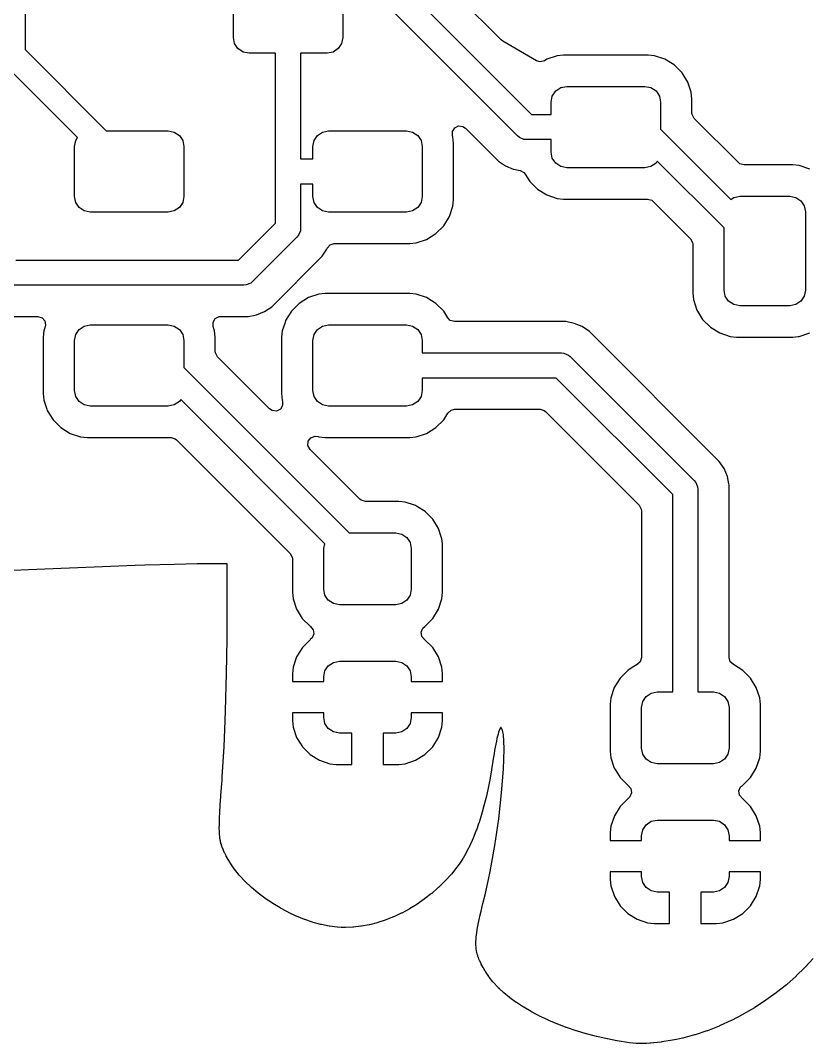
# Model space of a CAD drawing. Extents: x 4.44 to 6.93, y -4.6 to -3.25.
# Drawn here: x 5.782 to 6.277, y -4.599 to -3.955 of the extents above; entities that cross this region are included whole.
import ezdxf

# ---------------------------------------------------------------- set-up
doc = ezdxf.new("R2010")
doc.units = 0
doc.header["$MEASUREMENT"] = 0
doc.layers.add('BLACK', color=7, linetype='CONTINUOUS')

msp = doc.modelspace()

# ---------------------------------------------------------------- linework, layer by layer
at = {"layer": 'BLACK', "linetype": 'CONTINUOUS'}
for p, q in [((6.08417, -3.96722), (5.99553, -3.87858)), ((5.98352, -3.89443), (6.10326, -4.01417)), ((6.09443, -4.02761), (5.97469, -3.90787)), ((5.91555, -3.96575), (5.91555, -3.93425)), ((5.98445, -3.93425), (5.98445, -3.96575)), ((5.78445, -3.94528), (5.78445, -3.97331)), ((5.9163, -3.96951), (5.91555, -3.96575)), ((5.91843, -3.97271), (5.9163, -3.96951)), ((5.9837, -3.96951), (5.98157, -3.97271)), ((5.98445, -3.96575), (5.9837, -3.96951)), ((6.08516, -3.96798), (6.08417, -3.96722)), ((6.10629, -3.98033), (6.08516, -3.96798)), ((5.78445, -3.97331), (5.83554, -4.02441)), ((5.92163, -3.97484), (5.91843, -3.97271)), ((5.92539, -3.97559), (5.92163, -3.97484)), ((5.94213, -3.97559), (5.92539, -3.97559)), ((5.94213, -4.05), (5.94213, -3.97559)), ((5.97461, -3.97559), (5.95787, -3.97559)), ((5.95787, -3.97559), (5.95787, -4.04213)), ((5.97837, -3.97484), (5.97461, -3.97559)), ((5.98157, -3.97271), (5.97837, -3.97484)), ((6.11938, -3.97717), (6.11282, -3.97934)), ((6.12342, -3.97675), (6.11938, -3.97717)), ((6.11938, -3.97717), (6.11938, -3.97717)), ((6.12343, -3.97675), (6.12342, -3.97675)), ((6.17658, -3.97675), (6.12343, -3.97675)), ((6.18062, -3.97717), (6.17658, -3.97675)), ((6.18718, -3.97934), (6.18062, -3.97717)), ((6.18062, -3.97717), (6.18062, -3.97717)), ((6.10866, -3.98099), (6.10629, -3.98033)), ((6.11131, -3.98027), (6.10866, -3.98099)), ((6.11282, -3.97934), (6.11131, -3.98027)), ((6.19306, -3.98296), (6.18718, -3.97934)), ((6.19794, -3.98785), (6.19306, -3.98296)), ((5.81752, -4.02866), (5.77533, -3.98647)), ((6.20157, -3.99373), (6.19794, -3.98785)), ((6.11843, -3.99934), (6.12163, -3.99721)), ((6.12163, -3.99721), (6.12539, -3.99646)), ((6.12539, -3.99646), (6.17461, -3.99646)), ((6.17461, -3.99646), (6.17837, -3.99721)), ((6.17837, -3.99721), (6.18157, -3.99934)), ((6.20368, -4.00011), (6.20157, -3.99373)), ((6.11555, -4.0063), (6.1163, -4.00253)), ((6.1163, -4.00253), (6.11843, -3.99934)), ((6.18157, -3.99934), (6.1837, -4.00253)), ((6.1837, -4.00253), (6.18445, -4.0063)), ((6.20374, -4.00028), (6.20368, -4.00011)), ((6.20415, -4.00433), (6.20374, -4.00028)), ((6.20374, -4.00028), (6.20374, -4.00028)), ((6.11555, -4.01417), (6.11555, -4.0063)), ((6.18445, -4.0063), (6.18445, -4.02331)), ((6.20415, -4.01313), (6.20415, -4.00433)), ((6.20415, -4.00433), (6.20415, -4.00433)), ((6.10326, -4.01417), (6.11555, -4.01417)), ((6.20427, -4.01417), (6.20415, -4.01313)), ((6.20558, -4.01658), (6.20427, -4.01417)), ((6.23342, -4.04442), (6.20558, -4.01658)), ((6.05346, -4.02493), (6.05487, -4.02257)), ((6.05487, -4.02257), (6.05733, -4.02134)), ((6.05733, -4.02134), (6.06006, -4.02163)), ((6.06006, -4.02163), (6.06164, -4.02269)), ((6.06164, -4.02269), (6.08242, -4.04347)), ((5.8163, -4.03049), (5.81752, -4.02866)), ((5.83554, -4.02441), (5.87461, -4.02441)), ((5.87461, -4.02441), (5.87837, -4.02516)), ((5.87837, -4.02516), (5.88157, -4.02729)), ((5.88157, -4.02729), (5.8837, -4.03049)), ((5.9663, -4.03049), (5.96843, -4.02729)), ((5.96843, -4.02729), (5.97163, -4.02516)), ((5.97163, -4.02516), (5.97539, -4.02441)), ((5.97539, -4.02441), (6.02461, -4.02441)), ((6.02461, -4.02441), (6.02837, -4.02516)), ((6.02837, -4.02516), (6.03157, -4.02729)), ((6.03157, -4.02729), (6.0337, -4.03049)), ((6.05356, -4.02768), (6.05346, -4.02493)), ((6.05374, -4.02824), (6.05356, -4.02768)), ((6.05415, -4.03228), (6.05374, -4.02824)), ((6.09563, -4.02859), (6.09443, -4.02761)), ((6.09846, -4.02977), (6.09563, -4.02859)), ((6.18445, -4.02331), (6.22866, -4.06752)), ((5.81555, -4.03425), (5.8163, -4.03049)), ((5.81555, -4.06575), (5.81555, -4.03425)), ((5.8837, -4.03049), (5.88445, -4.03425)), ((5.88445, -4.03425), (5.88445, -4.06575)), ((5.96555, -4.03425), (5.9663, -4.03049)), ((5.96555, -4.04213), (5.96555, -4.03425)), ((6.0337, -4.03049), (6.03445, -4.03425)), ((6.03445, -4.03425), (6.03445, -4.06575)), ((6.05415, -4.06772), (6.05415, -4.03228)), ((6.1, -4.02992), (6.09846, -4.02977)), ((6.11555, -4.02992), (6.1, -4.02992)), ((6.11555, -4.0378), (6.11555, -4.02992)), ((5.95787, -4.04213), (5.96555, -4.04213)), ((6.1163, -4.04156), (6.11555, -4.0378)), ((6.11843, -4.04476), (6.1163, -4.04156)), ((6.08242, -4.04347), (6.08694, -4.04649)), ((6.08694, -4.04649), (6.09163, -4.04843)), ((6.09163, -4.04843), (6.09196, -4.04857)), ((6.09196, -4.04857), (6.09599, -4.04937)), ((6.12163, -4.04689), (6.11843, -4.04476)), ((6.12539, -4.04764), (6.12163, -4.04689)), ((6.17461, -4.04764), (6.12539, -4.04764)), ((6.17837, -4.04689), (6.17461, -4.04764)), ((6.18157, -4.04476), (6.17837, -4.04689)), ((6.18239, -4.04352), (6.18157, -4.04476)), ((6.22441, -4.08554), (6.18239, -4.04352)), ((6.23423, -4.04507), (6.23342, -4.04442)), ((6.23687, -4.04585), (6.23423, -4.04507)), ((6.26772, -4.04585), (6.23687, -4.04585)), ((6.27176, -4.04626), (6.26772, -4.04585)), ((6.26772, -4.04585), (6.26772, -4.04585)), ((6.27832, -4.04843), (6.27176, -4.04626)), ((6.27176, -4.04626), (6.27176, -4.04626)), ((5.94213, -4.08247), (5.94213, -4.05)), ((6.09599, -4.04937), (6.09842, -4.05064)), ((6.09842, -4.05064), (6.09919, -4.05159)), ((6.09919, -4.05159), (6.10206, -4.05625)), ((5.96555, -4.05787), (5.95787, -4.05787)), ((5.95787, -4.05787), (5.95787, -4.08573)), ((5.96555, -4.06575), (5.96555, -4.05787)), ((6.10206, -4.05625), (6.10694, -4.06113)), ((6.10694, -4.06113), (6.11282, -4.06476)), ((5.8163, -4.06951), (5.81555, -4.06575)), ((5.88445, -4.06575), (5.8837, -4.06951)), ((5.9663, -4.06951), (5.96555, -4.06575)), ((6.03445, -4.06575), (6.0337, -4.06951)), ((6.05374, -4.07176), (6.05415, -4.06772)), ((6.11282, -4.06476), (6.11938, -4.06693)), ((6.11938, -4.06693), (6.12342, -4.06734)), ((6.12342, -4.06734), (6.17632, -4.06734)), ((6.17632, -4.06734), (6.17896, -4.06812)), ((6.22866, -4.06752), (6.23049, -4.0663)), ((6.23049, -4.0663), (6.23425, -4.06555)), ((6.23425, -4.06555), (6.26575, -4.06555)), ((6.26575, -4.06555), (6.26951, -4.0663)), ((6.26951, -4.0663), (6.27271, -4.06843)), ((5.81843, -4.07271), (5.8163, -4.06951)), ((5.82163, -4.07484), (5.81843, -4.07271)), ((5.88157, -4.07271), (5.87837, -4.07484)), ((5.8837, -4.06951), (5.88157, -4.07271)), ((5.96843, -4.07271), (5.9663, -4.06951)), ((5.97163, -4.07484), (5.96843, -4.07271)), ((6.03157, -4.07271), (6.02837, -4.07484)), ((6.0337, -4.06951), (6.03157, -4.07271)), ((6.05157, -4.07832), (6.05374, -4.07176)), ((6.17896, -4.06812), (6.17977, -4.06877)), ((6.17977, -4.06877), (6.20327, -4.09228)), ((6.27271, -4.06843), (6.27484, -4.07163)), ((6.27484, -4.07163), (6.27559, -4.07539)), ((5.82539, -4.07559), (5.82163, -4.07484)), ((5.87461, -4.07559), (5.82539, -4.07559)), ((5.87837, -4.07484), (5.87461, -4.07559)), ((5.97539, -4.07559), (5.97163, -4.07484)), ((6.02461, -4.07559), (5.97539, -4.07559)), ((6.02837, -4.07484), (6.02461, -4.07559)), ((6.04794, -4.0842), (6.05157, -4.07832)), ((6.27559, -4.07539), (6.27559, -4.12461)), ((5.91885, -4.10575), (5.94213, -4.08247)), ((5.95772, -4.08727), (5.95655, -4.0901)), ((5.95787, -4.08573), (5.95772, -4.08727)), ((6.04306, -4.08908), (6.04794, -4.0842)), ((6.22441, -4.12461), (6.22441, -4.08554)), ((5.95557, -4.0913), (5.92768, -4.11919)), ((5.95655, -4.0901), (5.95557, -4.0913)), ((6.03062, -4.09488), (6.03718, -4.09271)), ((6.03718, -4.09271), (6.04306, -4.08908)), ((6.20327, -4.09228), (6.20459, -4.09469)), ((5.97142, -4.10331), (5.97444, -4.09879)), ((5.97444, -4.09879), (5.97464, -4.09831)), ((5.97464, -4.09831), (5.97637, -4.09617)), ((5.97637, -4.09617), (5.97898, -4.0953)), ((5.97898, -4.0953), (5.97915, -4.0953)), ((5.97915, -4.0953), (6.02657, -4.0953)), ((6.02657, -4.0953), (6.02658, -4.0953)), ((6.02658, -4.0953), (6.03062, -4.09488)), ((6.20459, -4.09469), (6.2047, -4.09573)), ((6.2047, -4.09573), (6.2047, -4.12657)), ((5.77861, -4.10575), (5.91885, -4.10575)), ((5.93969, -4.13504), (5.97142, -4.10331)), ((5.92768, -4.11919), (5.92648, -4.12017)), ((5.92211, -4.12149), (5.77535, -4.12149)), ((5.92365, -4.12134), (5.92211, -4.12149)), ((5.92648, -4.12017), (5.92365, -4.12134)), ((5.92648, -4.12017), (5.92648, -4.12017)), ((6.22516, -4.12837), (6.22441, -4.12461)), ((6.27559, -4.12461), (6.27484, -4.12837)), ((5.96282, -4.12934), (5.95694, -4.13296)), ((5.96938, -4.12717), (5.96282, -4.12934)), ((5.96282, -4.12934), (5.96282, -4.12934)), ((5.97342, -4.12675), (5.96938, -4.12717)), ((5.96938, -4.12717), (5.96938, -4.12717)), ((5.97343, -4.12675), (5.97342, -4.12675)), ((6.02658, -4.12675), (5.97343, -4.12675)), ((6.03062, -4.12717), (6.02658, -4.12675)), ((6.03718, -4.12934), (6.03062, -4.12717)), ((6.03062, -4.12717), (6.03062, -4.12717)), ((6.04306, -4.13296), (6.03718, -4.12934)), ((6.2047, -4.12657), (6.2047, -4.12658)), ((6.2047, -4.12658), (6.20512, -4.13062)), ((6.20512, -4.13062), (6.20512, -4.13062)), ((6.20512, -4.13062), (6.20729, -4.13718)), ((6.22729, -4.13157), (6.22516, -4.12837)), ((6.23049, -4.1337), (6.22729, -4.13157)), ((6.27271, -4.13157), (6.26951, -4.1337)), ((6.27484, -4.12837), (6.27271, -4.13157)), ((5.93266, -4.1391), (5.93517, -4.13806)), ((5.93517, -4.13806), (5.93969, -4.13504)), ((5.93517, -4.13806), (5.93517, -4.13806)), ((5.93517, -4.13806), (5.93517, -4.13806)), ((5.95206, -4.13785), (5.94843, -4.14373)), ((5.95694, -4.13296), (5.95206, -4.13785)), ((6.04794, -4.13785), (6.04306, -4.13296)), ((6.05049, -4.14197), (6.04794, -4.13785)), ((6.20729, -4.13718), (6.20729, -4.13718)), ((6.20729, -4.13718), (6.2077, -4.13785)), ((6.2077, -4.13785), (6.21092, -4.14306)), ((6.23425, -4.13445), (6.23049, -4.1337)), ((6.26575, -4.13445), (6.23425, -4.13445)), ((6.26951, -4.1337), (6.26575, -4.13445)), ((5.77263, -4.1412), (5.79251, -4.1412)), ((5.79251, -4.1412), (5.79515, -4.14197)), ((5.79515, -4.14197), (5.79695, -4.14405)), ((5.79695, -4.14405), (5.79734, -4.14678)), ((5.90276, -4.14487), (5.90417, -4.1425)), ((5.90286, -4.14762), (5.90276, -4.14487)), ((5.90417, -4.1425), (5.90663, -4.14128)), ((5.90663, -4.14128), (5.90749, -4.1412)), ((5.90749, -4.1412), (5.92483, -4.1412)), ((5.92483, -4.1412), (5.92934, -4.1403)), ((5.92934, -4.1403), (5.93015, -4.14014)), ((5.93015, -4.14014), (5.93266, -4.1391)), ((5.94843, -4.14373), (5.94784, -4.14553)), ((5.94843, -4.14373), (5.94843, -4.14373)), ((6.05059, -4.14215), (6.05049, -4.14197)), ((6.05211, -4.14369), (6.05059, -4.14215)), ((6.05475, -4.14447), (6.05211, -4.14369)), ((6.12476, -4.14447), (6.05475, -4.14447)), ((6.13009, -4.14553), (6.12476, -4.14447)), ((6.12476, -4.14447), (6.12476, -4.14447)), ((6.12476, -4.14447), (6.12476, -4.14447)), ((6.21092, -4.14306), (6.2158, -4.14794)), ((5.79626, -4.15028), (5.79585, -4.15433)), ((5.79647, -4.14964), (5.79626, -4.15028)), ((5.79626, -4.15028), (5.79626, -4.15028)), ((5.79714, -4.14762), (5.79647, -4.14964)), ((5.79734, -4.14678), (5.79714, -4.14762)), ((5.8163, -4.15253), (5.81843, -4.14934)), ((5.81843, -4.14934), (5.82163, -4.14721)), ((5.82163, -4.14721), (5.82539, -4.14646)), ((5.82539, -4.14646), (5.87461, -4.14646)), ((5.87461, -4.14646), (5.87837, -4.14721)), ((5.87837, -4.14721), (5.88157, -4.14934)), ((5.88157, -4.14934), (5.8837, -4.15253)), ((5.90353, -4.14964), (5.90286, -4.14762)), ((5.90374, -4.15028), (5.90353, -4.14964)), ((5.90415, -4.15433), (5.90374, -4.15028)), ((5.94626, -4.15028), (5.94585, -4.15433)), ((5.94784, -4.14553), (5.94626, -4.15028)), ((5.94626, -4.15028), (5.94626, -4.15028)), ((5.94626, -4.15028), (5.94626, -4.15028)), ((5.9663, -4.15253), (5.96843, -4.14934)), ((5.96843, -4.14934), (5.97163, -4.14721)), ((5.97163, -4.14721), (5.97539, -4.14646)), ((5.97539, -4.14646), (6.02461, -4.14646)), ((6.02461, -4.14646), (6.02837, -4.14721)), ((6.02837, -4.14721), (6.03157, -4.14934)), ((6.03157, -4.14934), (6.0337, -4.15253)), ((6.13511, -4.14761), (6.13009, -4.14553)), ((6.13009, -4.14553), (6.13009, -4.14553)), ((6.13963, -4.15063), (6.13511, -4.14761)), ((6.22142, -4.23242), (6.13963, -4.15063)), ((6.2158, -4.14794), (6.22168, -4.15157)), ((6.22168, -4.15157), (6.22824, -4.15374)), ((6.27176, -4.15374), (6.27832, -4.15157)), ((5.79585, -4.15433), (5.79585, -4.18976)), ((5.81555, -4.1563), (5.8163, -4.15253)), ((5.81555, -4.1878), (5.81555, -4.1563)), ((5.8837, -4.15253), (5.88445, -4.1563)), ((5.88445, -4.1563), (5.88445, -4.17331)), ((5.90415, -4.16313), (5.90415, -4.15433)), ((5.90415, -4.15433), (5.90415, -4.15433)), ((5.94585, -4.15433), (5.94585, -4.18976)), ((5.96555, -4.1563), (5.9663, -4.15253)), ((5.96555, -4.1878), (5.96555, -4.1563)), ((6.0337, -4.15253), (6.03445, -4.1563)), ((6.03445, -4.1563), (6.03445, -4.16417)), ((6.22824, -4.15374), (6.23228, -4.15415)), ((6.23228, -4.15415), (6.26772, -4.15415)), ((6.26772, -4.15415), (6.27104, -4.15381)), ((6.26772, -4.15415), (6.26772, -4.15415)), ((6.26772, -4.15415), (6.26772, -4.15415)), ((6.27104, -4.15381), (6.27176, -4.15374)), ((5.90427, -4.16417), (5.90415, -4.16313)), ((5.90558, -4.16658), (5.90427, -4.16417)), ((6.03445, -4.16417), (6.12205, -4.16417)), ((6.12205, -4.16417), (6.12358, -4.16432)), ((6.12358, -4.16432), (6.12642, -4.1655)), ((5.93836, -4.19936), (5.90558, -4.16658)), ((6.12642, -4.1655), (6.12761, -4.16648)), ((6.12761, -4.16648), (6.20557, -4.24443)), ((5.88445, -4.17331), (5.9885, -4.27736)), ((6.11879, -4.17992), (6.03445, -4.17992)), ((6.03445, -4.17992), (6.03445, -4.1878)), ((6.19213, -4.25326), (6.11879, -4.17992)), ((5.79585, -4.18976), (5.79585, -4.18976)), ((5.79585, -4.18976), (5.79626, -4.19381)), ((5.8163, -4.19156), (5.81555, -4.1878)), ((5.94585, -4.18976), (5.94585, -4.18976)), ((5.94585, -4.18976), (5.94626, -4.19381)), ((5.9663, -4.19156), (5.96555, -4.1878)), ((6.03445, -4.1878), (6.0337, -4.19156)), ((5.79626, -4.19381), (5.79626, -4.19381)), ((5.79626, -4.19381), (5.79819, -4.19963)), ((5.81843, -4.19475), (5.8163, -4.19156)), ((5.82163, -4.19689), (5.81843, -4.19475)), ((5.88157, -4.19475), (5.87837, -4.19689)), ((5.88239, -4.19352), (5.88157, -4.19475)), ((5.97304, -4.28418), (5.88239, -4.19352)), ((5.94626, -4.19381), (5.94626, -4.19381)), ((5.94626, -4.19381), (5.94644, -4.19437)), ((5.94644, -4.19437), (5.94654, -4.19712)), ((5.96843, -4.19475), (5.9663, -4.19156)), ((5.97163, -4.19689), (5.96843, -4.19475)), ((6.03157, -4.19475), (6.02837, -4.19689)), ((6.0337, -4.19156), (6.03157, -4.19475)), ((5.79819, -4.19963), (5.79843, -4.20037)), ((5.79843, -4.20037), (5.80206, -4.20625)), ((5.82539, -4.19764), (5.82163, -4.19689)), ((5.87461, -4.19764), (5.82539, -4.19764)), ((5.87837, -4.19689), (5.87461, -4.19764)), ((5.93994, -4.20041), (5.93836, -4.19936)), ((5.94267, -4.20071), (5.93994, -4.20041)), ((5.94513, -4.19948), (5.94267, -4.20071)), ((5.94654, -4.19712), (5.94513, -4.19948)), ((5.97539, -4.19764), (5.97163, -4.19689)), ((6.02461, -4.19764), (5.97539, -4.19764)), ((6.02837, -4.19689), (6.02461, -4.19764)), ((6.04794, -4.20625), (6.05059, -4.20194)), ((6.05059, -4.20194), (6.05264, -4.20011)), ((6.05264, -4.20011), (6.05475, -4.19963)), ((6.05475, -4.19963), (6.1086, -4.19963)), ((6.1086, -4.19963), (6.11124, -4.2004)), ((6.11124, -4.2004), (6.11205, -4.20106)), ((6.11205, -4.20106), (6.17099, -4.25999)), ((5.80206, -4.20625), (5.80694, -4.21113)), ((6.04306, -4.21113), (6.04794, -4.20625)), ((5.80694, -4.21113), (5.81282, -4.21476)), ((5.81282, -4.21476), (5.81938, -4.21693)), ((6.03062, -4.21693), (6.03718, -4.21476)), ((6.03718, -4.21476), (6.04306, -4.21113)), ((5.81938, -4.21693), (5.82342, -4.21734)), ((5.82342, -4.21734), (5.87632, -4.21734)), ((5.87632, -4.21734), (5.87896, -4.21812)), ((5.87896, -4.21812), (5.87977, -4.21877)), ((5.87977, -4.21877), (5.95131, -4.29031)), ((5.96251, -4.22242), (5.96271, -4.21967)), ((5.96383, -4.22483), (5.96251, -4.22242)), ((5.96271, -4.21967), (5.96436, -4.21747)), ((5.96436, -4.21747), (5.96694, -4.21651)), ((5.96694, -4.21651), (5.96882, -4.21674)), ((5.96882, -4.21674), (5.96938, -4.21693)), ((5.96938, -4.21693), (5.97342, -4.21734)), ((5.97342, -4.21734), (6.02658, -4.21734)), ((6.02658, -4.21734), (6.03062, -4.21693)), ((5.99523, -4.25623), (5.96383, -4.22483)), ((6.22444, -4.23694), (6.22142, -4.23242)), ((6.22652, -4.24196), (6.22444, -4.23694)), ((6.20557, -4.24443), (6.20655, -4.24563)), ((6.20655, -4.24563), (6.20772, -4.24846)), ((6.22743, -4.24651), (6.22652, -4.24196)), ((6.22652, -4.24196), (6.22652, -4.24196)), ((6.22758, -4.24728), (6.22743, -4.24651)), ((6.22743, -4.24651), (6.22743, -4.24651)), ((6.22743, -4.24651), (6.22743, -4.24651)), ((6.22758, -4.35587), (6.22758, -4.24728)), ((6.19213, -4.37736), (6.19213, -4.25326)), ((6.20772, -4.24846), (6.20787, -4.25)), ((6.20787, -4.25), (6.20787, -4.37736)), ((5.99604, -4.25688), (5.99523, -4.25623)), ((5.99868, -4.25766), (5.99604, -4.25688)), ((6.01969, -4.25766), (5.99868, -4.25766)), ((6.02373, -4.25807), (6.01969, -4.25766)), ((6.01969, -4.25766), (6.01969, -4.25766)), ((6.02953, -4.25999), (6.02373, -4.25807)), ((6.02373, -4.25807), (6.02373, -4.25807)), ((6.03029, -4.26024), (6.02953, -4.25999)), ((6.03136, -4.2609), (6.03029, -4.26024)), ((6.03029, -4.26024), (6.03029, -4.26024)), ((6.03617, -4.26387), (6.03136, -4.2609)), ((6.17099, -4.25999), (6.17231, -4.26241)), ((6.04105, -4.26875), (6.03617, -4.26387)), ((6.17231, -4.26241), (6.17242, -4.26345)), ((6.17242, -4.26345), (6.17242, -4.35587)), ((6.04468, -4.27463), (6.04105, -4.26875)), ((5.9885, -4.27736), (6.01772, -4.27736)), ((6.01772, -4.27736), (6.02148, -4.27811)), ((6.02148, -4.27811), (6.02468, -4.28024)), ((6.02468, -4.28024), (6.02681, -4.28344)), ((6.04639, -4.27979), (6.04468, -4.27463)), ((6.04685, -4.28119), (6.04639, -4.27979)), ((5.97244, -4.2872), (5.97304, -4.28418)), ((6.02681, -4.28344), (6.02756, -4.2872)), ((6.04717, -4.28434), (6.04685, -4.28119)), ((6.04685, -4.28119), (6.04685, -4.28119)), ((6.04726, -4.28524), (6.04717, -4.28434)), ((6.04726, -4.31476), (6.04726, -4.28524)), ((5.95131, -4.29031), (5.95262, -4.29272)), ((5.95262, -4.29272), (5.95274, -4.29376)), ((5.97244, -4.3128), (5.97244, -4.2872)), ((6.02756, -4.2872), (6.02756, -4.3128)), ((5.85369, -4.29799), (5.78653, -4.30069)), ((5.8537, -4.29799), (5.85369, -4.29799)), ((5.85369, -4.29799), (5.85369, -4.29799)), ((5.85988, -4.29778), (5.8537, -4.29799)), ((5.87844, -4.29716), (5.85988, -4.29778)), ((5.89266, -4.29684), (5.87844, -4.29716)), ((5.91154, -4.29678), (5.89266, -4.29684)), ((5.91155, -4.34431), (5.91154, -4.29678)), ((5.91154, -4.29678), (5.91154, -4.29678)), ((5.91154, -4.29678), (5.91154, -4.29678)), ((5.95274, -4.29376), (5.95274, -4.31476)), ((5.78653, -4.30069), (5.7216, -4.30338)), ((5.95274, -4.31476), (5.95274, -4.31476)), ((5.95274, -4.31476), (5.95315, -4.31881)), ((5.95315, -4.31881), (5.95315, -4.31881)), ((5.95315, -4.31881), (5.95532, -4.32537)), ((5.97319, -4.31656), (5.97244, -4.3128)), ((5.97532, -4.31975), (5.97319, -4.31656)), ((6.02681, -4.31656), (6.02468, -4.31975)), ((6.02756, -4.3128), (6.02681, -4.31656)), ((6.04468, -4.32537), (6.04685, -4.31881)), ((6.04685, -4.31881), (6.04726, -4.31476)), ((5.95532, -4.32537), (5.95532, -4.32537)), ((5.95532, -4.32537), (5.95575, -4.32606)), ((5.97852, -4.32189), (5.97532, -4.31975)), ((5.98228, -4.32264), (5.97852, -4.32189)), ((6.01772, -4.32264), (5.98228, -4.32264)), ((6.02148, -4.32189), (6.01772, -4.32264)), ((6.02468, -4.31975), (6.02148, -4.32189)), ((6.04105, -4.33125), (6.04468, -4.32537)), ((5.95575, -4.32606), (5.95895, -4.33125)), ((5.95895, -4.33125), (5.96383, -4.33613)), ((6.03617, -4.33613), (6.04105, -4.33125)), ((5.96383, -4.33613), (5.96396, -4.33621)), ((5.96396, -4.33621), (5.96396, -4.33621)), ((5.96396, -4.33621), (5.96403, -4.33629)), ((5.96403, -4.33629), (5.96406, -4.33631)), ((5.96406, -4.33631), (5.96405, -4.33631)), ((5.96405, -4.33631), (5.9658, -4.33826)), ((5.9658, -4.33826), (5.96624, -4.34097)), ((6.03376, -4.33976), (6.03485, -4.33724)), ((6.03485, -4.33724), (6.03604, -4.33621)), ((6.03604, -4.33621), (6.03617, -4.33613)), ((5.91132, -4.36584), (5.91155, -4.34431)), ((5.96384, -4.34459), (5.95896, -4.34947)), ((5.96396, -4.34452), (5.96384, -4.34459)), ((5.96384, -4.34459), (5.96384, -4.34459)), ((5.96515, -4.34349), (5.96396, -4.34452)), ((5.96624, -4.34097), (5.96515, -4.34349)), ((6.0342, -4.34248), (6.03376, -4.33976)), ((6.03594, -4.34441), (6.0342, -4.34248)), ((6.03593, -4.34442), (6.03594, -4.34441)), ((6.03597, -4.34445), (6.03593, -4.34442)), ((6.03604, -4.34452), (6.03597, -4.34445)), ((6.03616, -4.34459), (6.03604, -4.34452)), ((6.04104, -4.34947), (6.03616, -4.34459)), ((6.03616, -4.34459), (6.03616, -4.34459)), ((5.95896, -4.34947), (5.95534, -4.35535)), ((6.04466, -4.35535), (6.04104, -4.34947)), ((5.95534, -4.35535), (5.95317, -4.3619)), ((5.95534, -4.35535), (5.95534, -4.35535)), ((6.04683, -4.3619), (6.04466, -4.35535)), ((6.04466, -4.35535), (6.04466, -4.35535)), ((6.17242, -4.35587), (6.17165, -4.35851)), ((6.22833, -4.35848), (6.22758, -4.35587)), ((5.95317, -4.3619), (5.95276, -4.36595)), ((5.95317, -4.3619), (5.95317, -4.3619)), ((5.97244, -4.36791), (5.97319, -4.36415)), ((5.97319, -4.36415), (5.97532, -4.36095)), ((5.97532, -4.36095), (5.97852, -4.35882)), ((5.97852, -4.35882), (5.98228, -4.35807)), ((5.98228, -4.35807), (6.01772, -4.35807)), ((6.01772, -4.35807), (6.02148, -4.35882)), ((6.02148, -4.35882), (6.02468, -4.36095)), ((6.02468, -4.36095), (6.02681, -4.36415)), ((6.02681, -4.36415), (6.02756, -4.36791)), ((6.04724, -4.36595), (6.04683, -4.3619)), ((6.16383, -4.36387), (6.15895, -4.36875)), ((6.16666, -4.36212), (6.16383, -4.36387)), ((6.16971, -4.36024), (6.16666, -4.36212)), ((6.16995, -4.36009), (6.16971, -4.36024)), ((6.16971, -4.36024), (6.16971, -4.36024)), ((6.17165, -4.35851), (6.16991, -4.36003)), ((6.16991, -4.36003), (6.16995, -4.36009)), ((6.23009, -4.36002), (6.22833, -4.35848)), ((6.23005, -4.36009), (6.23009, -4.36002)), ((6.23029, -4.36024), (6.23005, -4.36009)), ((6.23617, -4.36387), (6.23029, -4.36024)), ((6.23029, -4.36024), (6.23029, -4.36024)), ((6.24105, -4.36875), (6.23617, -4.36387)), ((5.91069, -4.38936), (5.91132, -4.36584)), ((5.95276, -4.36595), (5.95276, -4.37087)), ((5.97244, -4.37087), (5.97244, -4.36791)), ((6.02756, -4.36791), (6.02756, -4.37087)), ((6.04724, -4.37087), (6.04724, -4.36595)), ((6.04724, -4.36595), (6.04724, -4.36595)), ((6.15895, -4.36875), (6.15532, -4.37463)), ((6.24468, -4.37463), (6.24105, -4.36875)), ((5.95276, -4.37087), (5.97244, -4.37087)), ((6.02756, -4.37087), (6.04724, -4.37087)), ((6.15532, -4.37463), (6.15315, -4.38119)), ((6.15532, -4.37463), (6.15532, -4.37463)), ((6.24685, -4.38119), (6.24468, -4.37463)), ((6.15315, -4.38119), (6.15274, -4.38524)), ((6.15315, -4.38119), (6.15315, -4.38119)), ((6.15315, -4.38119), (6.15315, -4.38119)), ((6.17244, -4.3872), (6.17319, -4.38344)), ((6.17319, -4.38344), (6.17532, -4.38024)), ((6.17532, -4.38024), (6.17852, -4.37811)), ((6.17852, -4.37811), (6.18228, -4.37736)), ((6.18228, -4.37736), (6.19213, -4.37736)), ((6.20787, -4.37736), (6.21772, -4.37736)), ((6.21772, -4.37736), (6.22148, -4.37811)), ((6.22148, -4.37811), (6.22468, -4.38024)), ((6.22468, -4.38024), (6.22681, -4.38344)), ((6.22681, -4.38344), (6.22756, -4.3872)), ((6.24726, -4.38524), (6.24685, -4.38119)), ((5.91043, -4.39547), (5.91069, -4.38936)), ((6.15274, -4.38524), (6.15274, -4.41476)), ((6.17244, -4.4128), (6.17244, -4.3872)), ((6.22756, -4.3872), (6.22756, -4.4128)), ((6.24726, -4.41476), (6.24726, -4.38524)), ((5.90974, -4.412), (5.91043, -4.39547)), ((5.97244, -4.39055), (5.95276, -4.39055)), ((5.95276, -4.39055), (5.95276, -4.39547)), ((5.95276, -4.39547), (5.95317, -4.39952)), ((5.97244, -4.3935), (5.97244, -4.39055)), ((5.97319, -4.39727), (5.97244, -4.3935)), ((6.02756, -4.3935), (6.02681, -4.39727)), ((6.04724, -4.39055), (6.02756, -4.39055)), ((6.02756, -4.39055), (6.02756, -4.3935)), ((6.04683, -4.39952), (6.04724, -4.39547)), ((6.04724, -4.39547), (6.04724, -4.39055)), ((6.04724, -4.39547), (6.04724, -4.39547)), ((5.95317, -4.39952), (5.95534, -4.40607)), ((5.97532, -4.40046), (5.97319, -4.39727)), ((5.97852, -4.4026), (5.97532, -4.40046)), ((5.98228, -4.40335), (5.97852, -4.4026)), ((6.02148, -4.4026), (6.01772, -4.40335)), ((6.02468, -4.40046), (6.02148, -4.4026)), ((6.02681, -4.39727), (6.02468, -4.40046)), ((6.04466, -4.40607), (6.04683, -4.39952)), ((6.04683, -4.39952), (6.04683, -4.39952)), ((6.08251, -4.40279), (6.08218, -4.40397)), ((6.08283, -4.4018), (6.08251, -4.40279)), ((6.08314, -4.401), (6.08283, -4.4018)), ((6.08283, -4.4018), (6.08283, -4.4018)), ((6.08342, -4.4004), (6.08314, -4.401)), ((6.08314, -4.401), (6.08314, -4.401)), ((6.08356, -4.40018), (6.08342, -4.4004)), ((6.08342, -4.4004), (6.08342, -4.4004)), ((6.08368, -4.40002), (6.08356, -4.40018)), ((6.08381, -4.39991), (6.08368, -4.40002)), ((6.08392, -4.39986), (6.08381, -4.39991)), ((6.08381, -4.39991), (6.08381, -4.39991)), ((6.08403, -4.39986), (6.08392, -4.39986)), ((6.0841, -4.39991), (6.08403, -4.39986)), ((6.08413, -4.39993), (6.0841, -4.39991)), ((6.08458, -4.40058), (6.08413, -4.39993)), ((6.08413, -4.39993), (6.08413, -4.39993)), ((6.08496, -4.40156), (6.08458, -4.40058)), ((6.08555, -4.40444), (6.08496, -4.40156)), ((5.95534, -4.40607), (5.95534, -4.40607)), ((5.95534, -4.40607), (5.95896, -4.41194)), ((5.99016, -4.40335), (5.98228, -4.40335)), ((5.99016, -4.42303), (5.99016, -4.40335)), ((6.01772, -4.40335), (6.00984, -4.40335)), ((6.00984, -4.40335), (6.00984, -4.42303)), ((6.04104, -4.41194), (6.04466, -4.40607)), ((6.04466, -4.40607), (6.04466, -4.40607)), ((6.08111, -4.40846), (6.08075, -4.41025)), ((6.08147, -4.40681), (6.08111, -4.40846)), ((6.08183, -4.40531), (6.08147, -4.40681)), ((6.08218, -4.40397), (6.08183, -4.40531)), ((6.08589, -4.40845), (6.08555, -4.40444)), ((6.08555, -4.40444), (6.08555, -4.40444)), ((6.08555, -4.40444), (6.08555, -4.40444)), ((6.08599, -4.41322), (6.08589, -4.40845)), ((5.90858, -4.43093), (5.90974, -4.412)), ((5.90974, -4.412), (5.90974, -4.412)), ((5.95896, -4.41194), (5.96384, -4.41682)), ((6.03616, -4.41682), (6.04104, -4.41194)), ((6.08001, -4.4142), (6.07965, -4.41634)), ((6.08038, -4.41217), (6.08001, -4.4142)), ((6.08075, -4.41025), (6.08038, -4.41217)), ((6.08559, -4.42594), (6.086, -4.41345)), ((6.086, -4.41345), (6.08599, -4.41322)), ((6.15274, -4.41476), (6.15274, -4.41476)), ((6.15274, -4.41476), (6.15315, -4.41881)), ((6.17319, -4.41656), (6.17244, -4.4128)), ((6.22756, -4.4128), (6.22681, -4.41656)), ((6.24685, -4.41881), (6.24726, -4.41476)), ((5.96384, -4.41682), (5.96972, -4.42045)), ((5.96972, -4.42045), (5.96972, -4.42045)), ((5.96972, -4.42045), (5.97627, -4.42262)), ((6.02373, -4.42262), (6.03028, -4.42045)), ((6.03028, -4.42045), (6.03616, -4.41682)), ((6.03028, -4.42045), (6.03028, -4.42045)), ((6.07895, -4.4209), (6.07811, -4.42633)), ((6.07929, -4.41857), (6.07895, -4.42088)), ((6.07895, -4.42088), (6.07895, -4.4209)), ((6.07965, -4.41634), (6.07929, -4.41857)), ((6.15315, -4.41881), (6.15315, -4.41881)), ((6.15315, -4.41881), (6.15532, -4.42537)), ((6.17532, -4.41976), (6.17319, -4.41656)), ((6.17852, -4.42189), (6.17532, -4.41976)), ((6.18228, -4.42264), (6.17852, -4.42189)), ((6.22148, -4.42189), (6.21772, -4.42264)), ((6.22468, -4.41976), (6.22148, -4.42189)), ((6.22681, -4.41656), (6.22468, -4.41976)), ((6.24468, -4.42537), (6.24685, -4.41881)), ((5.97627, -4.42262), (5.97627, -4.42262)), ((5.97627, -4.42262), (5.98032, -4.42303)), ((5.98032, -4.42303), (5.99016, -4.42303)), ((5.99016, -4.42303), (5.99016, -4.42303)), ((6.00984, -4.42303), (6.01968, -4.42303)), ((6.01968, -4.42303), (6.02373, -4.42262)), ((6.01968, -4.42303), (6.01968, -4.42303)), ((6.07809, -4.42643), (6.07718, -4.43168)), ((6.07811, -4.42633), (6.07809, -4.42643)), ((6.08442, -4.44089), (6.08559, -4.42594)), ((6.15532, -4.42537), (6.15532, -4.42537)), ((6.15532, -4.42537), (6.15626, -4.42689)), ((6.15626, -4.42689), (6.15895, -4.43125)), ((6.21772, -4.42264), (6.18228, -4.42264)), ((6.24105, -4.43125), (6.24468, -4.42537)), ((5.90772, -4.44248), (5.90843, -4.43293)), ((5.90843, -4.43293), (5.90858, -4.43093)), ((6.07716, -4.43177), (6.07617, -4.43686)), ((6.07718, -4.43168), (6.07716, -4.43177)), ((6.15895, -4.43125), (6.16383, -4.43613)), ((6.23617, -4.43613), (6.24105, -4.43125)), ((6.07615, -4.43696), (6.07508, -4.44188)), ((6.07617, -4.43686), (6.07615, -4.43696)), ((6.08257, -4.45729), (6.08442, -4.44089)), ((6.16383, -4.43613), (6.16396, -4.43621)), ((6.16396, -4.43621), (6.16396, -4.43621)), ((6.16396, -4.43621), (6.16403, -4.43629)), ((6.16403, -4.43629), (6.16406, -4.43631)), ((6.16406, -4.43631), (6.16405, -4.43631)), ((6.16405, -4.43631), (6.1658, -4.43826)), ((6.16624, -4.44097), (6.16515, -4.44349)), ((6.1658, -4.43826), (6.16624, -4.44097)), ((6.23376, -4.43976), (6.23485, -4.43724)), ((6.2342, -4.44248), (6.23376, -4.43976)), ((6.23485, -4.43724), (6.23604, -4.43621)), ((6.23604, -4.43621), (6.23617, -4.43613)), ((5.90732, -4.44824), (5.90765, -4.44344)), ((5.90765, -4.44341), (5.90772, -4.44248)), ((5.90765, -4.44344), (5.90765, -4.44341)), ((6.07388, -4.44685), (6.07266, -4.45141)), ((6.07391, -4.44673), (6.07388, -4.44685)), ((6.07501, -4.44217), (6.07391, -4.44673)), ((6.07505, -4.44199), (6.07501, -4.44217)), ((6.07508, -4.44188), (6.07505, -4.44199)), ((6.16384, -4.44459), (6.15896, -4.44947)), ((6.16396, -4.44452), (6.16384, -4.44459)), ((6.16384, -4.44459), (6.16384, -4.44459)), ((6.16515, -4.44349), (6.16396, -4.44452)), ((6.23594, -4.44441), (6.2342, -4.44248)), ((6.23593, -4.44442), (6.23594, -4.44441)), ((6.23597, -4.44445), (6.23593, -4.44442)), ((6.23604, -4.44452), (6.23597, -4.44445)), ((6.23616, -4.44459), (6.23604, -4.44452)), ((6.24104, -4.44947), (6.23616, -4.44459)), ((6.23616, -4.44459), (6.23616, -4.44459)), ((5.90684, -4.45682), (5.90702, -4.45312)), ((5.90702, -4.45308), (5.90729, -4.4486)), ((5.90702, -4.45312), (5.90702, -4.45308)), ((5.90729, -4.4486), (5.9073, -4.44856)), ((5.9073, -4.44856), (5.90732, -4.44824)), ((6.07263, -4.45153), (6.07134, -4.45592)), ((6.07266, -4.45141), (6.07263, -4.45153)), ((6.15896, -4.44947), (6.15534, -4.45535)), ((6.24466, -4.45535), (6.24104, -4.44947)), ((5.9067, -4.46338), (5.90672, -4.46053)), ((5.90672, -4.46041), (5.90674, -4.45959)), ((5.90672, -4.46053), (5.90672, -4.46041)), ((5.90674, -4.45959), (5.90682, -4.45708)), ((5.90682, -4.45708), (5.90683, -4.457)), ((5.90683, -4.457), (5.90684, -4.45682)), ((6.0699, -4.46037), (6.06849, -4.46437)), ((6.06995, -4.46024), (6.0699, -4.46037)), ((6.0713, -4.45604), (6.06995, -4.46024)), ((6.07134, -4.45592), (6.0713, -4.45604)), ((6.08016, -4.47413), (6.08257, -4.45729)), ((6.15534, -4.45535), (6.15317, -4.4619)), ((6.15534, -4.45535), (6.15534, -4.45535)), ((6.17532, -4.46095), (6.17852, -4.45882)), ((6.17852, -4.45882), (6.18228, -4.45807)), ((6.18228, -4.45807), (6.21772, -4.45807)), ((6.21772, -4.45807), (6.22148, -4.45882)), ((6.22148, -4.45882), (6.22468, -4.46095)), ((6.24683, -4.4619), (6.24466, -4.45535)), ((6.24466, -4.45535), (6.24466, -4.45535)), ((5.9067, -4.4635), (5.9067, -4.46338)), ((5.90672, -4.46473), (5.9067, -4.4635)), ((5.90672, -4.46483), (5.90672, -4.46473)), ((5.90676, -4.46595), (5.90672, -4.46483)), ((5.90676, -4.46598), (5.90676, -4.46595)), ((5.90677, -4.46609), (5.90676, -4.46598)), ((5.90683, -4.46714), (5.90677, -4.46609)), ((5.90684, -4.46727), (5.90683, -4.46714)), ((6.06843, -4.46451), (6.06695, -4.4683)), ((6.06849, -4.46437), (6.06843, -4.46451)), ((6.15317, -4.4619), (6.15276, -4.46595)), ((6.15276, -4.46595), (6.15276, -4.47087)), ((6.15317, -4.4619), (6.15317, -4.4619)), ((6.17244, -4.46791), (6.17319, -4.46415)), ((6.17319, -4.46415), (6.17532, -4.46095)), ((6.22468, -4.46095), (6.22681, -4.46415)), ((6.22681, -4.46415), (6.22756, -4.46791)), ((6.24724, -4.46595), (6.24683, -4.4619)), ((6.24724, -4.47087), (6.24724, -4.46595)), ((6.24724, -4.46595), (6.24724, -4.46595)), ((5.90693, -4.46824), (5.90684, -4.46727)), ((5.90694, -4.46837), (5.90693, -4.46824)), ((5.90704, -4.46926), (5.90694, -4.46837)), ((5.90706, -4.46941), (5.90704, -4.46926)), ((5.90708, -4.46956), (5.90706, -4.46941)), ((5.90718, -4.47024), (5.90708, -4.46956)), ((5.90721, -4.4704), (5.90718, -4.47024)), ((5.90735, -4.47117), (5.90721, -4.4704)), ((5.90738, -4.47133), (5.90735, -4.47117)), ((5.90754, -4.47205), (5.90738, -4.47133)), ((5.90758, -4.47222), (5.90754, -4.47205)), ((5.90775, -4.47291), (5.90758, -4.47222)), ((5.9078, -4.47308), (5.90775, -4.47291)), ((5.90799, -4.47373), (5.9078, -4.47308)), ((6.06528, -4.4722), (6.06369, -4.47557)), ((6.06535, -4.47204), (6.06528, -4.4722)), ((6.06689, -4.46845), (6.06535, -4.47204)), ((6.06695, -4.4683), (6.06689, -4.46845)), ((6.15276, -4.47087), (6.17244, -4.47087)), ((6.17244, -4.47087), (6.17244, -4.46791)), ((6.22756, -4.46791), (6.22756, -4.47087)), ((6.22756, -4.47087), (6.24724, -4.47087)), ((5.908, -4.47375), (5.90799, -4.47373)), ((5.90805, -4.47391), (5.908, -4.47375)), ((5.90827, -4.47457), (5.90805, -4.47391)), ((5.90832, -4.47472), (5.90827, -4.47457)), ((5.90848, -4.47516), (5.90832, -4.47472)), ((5.90856, -4.47536), (5.90848, -4.47516)), ((5.90863, -4.47555), (5.90856, -4.47536)), ((5.90924, -4.47699), (5.90863, -4.47555)), ((5.90932, -4.47718), (5.90924, -4.47699)), ((5.91005, -4.47872), (5.90932, -4.47718)), ((5.9101, -4.47883), (5.91005, -4.47872)), ((5.91092, -4.48047), (5.9101, -4.47883)), ((6.06186, -4.47907), (6.06018, -4.48199)), ((6.06196, -4.47889), (6.06186, -4.47907)), ((6.0636, -4.47574), (6.06196, -4.47889)), ((6.06369, -4.47557), (6.0636, -4.47574)), ((6.07728, -4.49039), (6.08016, -4.47413)), ((5.91104, -4.4807), (5.91092, -4.48047)), ((5.91167, -4.4818), (5.91104, -4.4807)), ((5.91323, -4.48454), (5.91167, -4.4818)), ((5.91345, -4.48489), (5.91323, -4.48454)), ((5.91603, -4.48864), (5.91345, -4.48489)), ((6.05819, -4.48509), (6.05643, -4.48753)), ((6.05833, -4.48488), (6.05819, -4.48509)), ((6.06005, -4.48219), (6.05833, -4.48488)), ((6.06018, -4.48199), (6.06005, -4.48219)), ((5.91625, -4.48893), (5.91603, -4.48864)), ((5.91924, -4.49264), (5.91625, -4.48893)), ((5.91946, -4.49289), (5.91924, -4.49264)), ((5.92283, -4.49652), (5.91946, -4.49289)), ((6.05259, -4.49227), (6.04886, -4.49635)), ((6.05277, -4.49205), (6.05259, -4.49227)), ((6.05626, -4.48776), (6.05277, -4.49205)), ((6.05643, -4.48753), (6.05626, -4.48776)), ((6.07615, -4.49547), (6.07728, -4.49039)), ((6.17244, -4.49055), (6.15276, -4.49055)), ((6.15276, -4.49055), (6.15276, -4.49547)), ((6.17244, -4.4935), (6.17244, -4.49055)), ((6.24724, -4.49055), (6.22756, -4.49055)), ((6.22756, -4.49055), (6.22756, -4.4935)), ((6.24724, -4.49547), (6.24724, -4.49055)), ((5.92304, -4.49674), (5.92283, -4.49652)), ((5.92674, -4.50027), (5.92304, -4.49674)), ((6.04867, -4.49655), (6.04473, -4.50039)), ((6.04886, -4.49635), (6.04867, -4.49655)), ((6.07402, -4.50505), (6.07615, -4.49547)), ((6.15276, -4.49547), (6.15317, -4.49952)), ((6.17319, -4.49727), (6.17244, -4.4935)), ((6.17532, -4.50046), (6.17319, -4.49727)), ((6.22681, -4.49727), (6.22468, -4.50046)), ((6.22756, -4.4935), (6.22681, -4.49727)), ((6.24683, -4.49952), (6.24724, -4.49547)), ((6.24724, -4.49547), (6.24724, -4.49547)), ((5.92695, -4.50046), (5.92674, -4.50027)), ((5.93094, -4.50385), (5.92695, -4.50046)), ((5.93115, -4.50402), (5.93094, -4.50385)), ((5.93541, -4.50724), (5.93115, -4.50402)), ((6.04019, -4.50436), (6.03588, -4.50771)), ((6.0404, -4.50418), (6.04019, -4.50436)), ((6.04453, -4.50058), (6.0404, -4.50418)), ((6.04473, -4.50039), (6.04453, -4.50058)), ((6.07265, -4.5105), (6.07402, -4.50505)), ((6.15317, -4.49952), (6.15534, -4.50607)), ((6.17852, -4.5026), (6.17532, -4.50046)), ((6.18228, -4.50335), (6.17852, -4.5026)), ((6.19016, -4.50335), (6.18228, -4.50335)), ((6.19016, -4.52303), (6.19016, -4.50335)), ((6.21772, -4.50335), (6.20984, -4.50335)), ((6.20984, -4.50335), (6.20984, -4.52303)), ((6.22148, -4.5026), (6.21772, -4.50335)), ((6.22468, -4.50046), (6.22148, -4.5026)), ((6.24466, -4.50607), (6.24683, -4.49952)), ((6.24683, -4.49952), (6.24683, -4.49952)), ((5.93562, -4.50739), (5.93541, -4.50724)), ((5.94009, -4.51042), (5.93562, -4.50739)), ((5.9403, -4.51056), (5.94009, -4.51042)), ((5.94495, -4.51337), (5.9403, -4.51056)), ((6.03099, -4.5111), (6.02642, -4.5139)), ((6.03122, -4.51095), (6.03099, -4.5111)), ((6.03567, -4.50787), (6.03122, -4.51095)), ((6.03588, -4.50771), (6.03567, -4.50787)), ((6.07148, -4.51537), (6.07265, -4.51053)), ((6.07265, -4.51053), (6.07265, -4.5105)), ((6.15534, -4.50607), (6.15534, -4.50607)), ((6.15534, -4.50607), (6.15896, -4.51194)), ((6.15896, -4.51194), (6.16384, -4.51682)), ((6.23616, -4.51682), (6.24104, -4.51194)), ((6.24104, -4.51194), (6.24466, -4.50607)), ((6.24466, -4.50607), (6.24466, -4.50607)), ((5.94517, -4.51349), (5.94495, -4.51337)), ((5.94878, -4.51543), (5.94517, -4.51349)), ((5.94995, -4.51606), (5.94878, -4.51543)), ((5.95018, -4.51617), (5.94995, -4.51606)), ((5.95505, -4.51846), (5.95018, -4.51617)), ((5.9553, -4.51857), (5.95505, -4.51846)), ((5.96023, -4.52056), (5.9553, -4.51857)), ((6.02126, -4.51667), (6.01652, -4.51888)), ((6.02151, -4.51655), (6.02126, -4.51667)), ((6.02618, -4.51404), (6.02151, -4.51655)), ((6.02642, -4.5139), (6.02618, -4.51404)), ((6.07048, -4.51972), (6.07077, -4.51846)), ((6.07077, -4.51846), (6.07146, -4.51543)), ((6.07146, -4.51543), (6.07148, -4.51537)), ((6.16384, -4.51682), (6.16972, -4.52045)), ((6.23028, -4.52045), (6.23616, -4.51682)), ((5.96049, -4.52066), (5.96023, -4.52056)), ((5.96542, -4.52233), (5.96049, -4.52066)), ((5.96571, -4.52241), (5.96542, -4.52233)), ((5.97061, -4.52374), (5.96571, -4.52241)), ((5.97093, -4.52382), (5.97061, -4.52374)), ((5.97575, -4.52478), (5.97093, -4.52382)), ((5.9761, -4.52484), (5.97575, -4.52478)), ((5.98085, -4.52542), (5.9761, -4.52484)), ((5.99585, -4.52489), (5.99113, -4.52543)), ((5.99619, -4.52484), (5.99585, -4.52489)), ((6.00096, -4.52395), (5.99619, -4.52484)), ((6.00128, -4.52388), (6.00096, -4.52395)), ((6.00608, -4.52265), (6.00128, -4.52388)), ((6.00638, -4.52256), (6.00608, -4.52265)), ((6.01119, -4.52099), (6.00638, -4.52256)), ((6.01147, -4.52089), (6.01119, -4.52099)), ((6.01626, -4.519), (6.01147, -4.52089)), ((6.01652, -4.51888), (6.01626, -4.519)), ((6.06929, -4.52564), (6.06964, -4.52373)), ((6.06964, -4.52373), (6.06967, -4.5236)), ((6.06967, -4.5236), (6.07046, -4.51981)), ((6.07046, -4.51981), (6.07048, -4.51972)), ((6.16972, -4.52045), (6.16972, -4.52045)), ((6.16972, -4.52045), (6.17627, -4.52262)), ((6.17627, -4.52262), (6.17627, -4.52262)), ((6.17627, -4.52262), (6.18032, -4.52303)), ((6.18032, -4.52303), (6.19016, -4.52303)), ((6.19016, -4.52303), (6.19016, -4.52303)), ((6.20984, -4.52303), (6.21968, -4.52303)), ((6.21968, -4.52303), (6.22373, -4.52262)), ((6.21968, -4.52303), (6.21968, -4.52303)), ((6.22373, -4.52262), (6.23028, -4.52045)), ((6.23028, -4.52045), (6.23028, -4.52045)), ((5.98114, -4.52545), (5.98085, -4.52542)), ((5.98335, -4.52559), (5.98114, -4.52545)), ((5.98355, -4.52559), (5.98335, -4.52559)), ((5.98579, -4.52564), (5.98355, -4.52559)), ((5.98608, -4.52564), (5.98579, -4.52564)), ((5.99077, -4.52546), (5.98608, -4.52564)), ((5.99113, -4.52543), (5.99077, -4.52546)), ((6.06842, -4.53165), (6.06856, -4.53035)), ((6.06856, -4.53035), (6.06858, -4.53019)), ((6.06858, -4.53019), (6.06901, -4.52723)), ((6.06901, -4.52723), (6.06904, -4.52706)), ((6.06904, -4.52706), (6.06929, -4.52564)), ((6.06822, -4.53555), (6.06823, -4.53447)), ((6.06822, -4.53573), (6.06822, -4.53555)), ((6.06823, -4.53651), (6.06822, -4.53573)), ((6.06823, -4.53447), (6.06824, -4.53431)), ((6.06824, -4.53674), (6.06823, -4.53651)), ((6.06824, -4.53431), (6.0683, -4.53316)), ((6.06825, -4.53694), (6.06824, -4.53674)), ((6.06831, -4.53789), (6.06825, -4.53694)), ((6.0683, -4.53316), (6.06831, -4.53301)), ((6.06831, -4.53301), (6.06841, -4.53178)), ((6.06832, -4.5381), (6.06831, -4.53789)), ((6.06841, -4.53178), (6.06842, -4.53165)), ((6.06842, -4.53901), (6.06832, -4.5381)), ((6.06844, -4.53922), (6.06842, -4.53901)), ((6.06858, -4.54009), (6.06844, -4.53922)), ((6.06861, -4.54031), (6.06858, -4.54009)), ((6.06878, -4.54116), (6.06861, -4.54031)), ((6.06883, -4.54137), (6.06878, -4.54116)), ((6.06903, -4.54221), (6.06883, -4.54137)), ((6.06909, -4.54241), (6.06903, -4.54221)), ((6.06933, -4.54325), (6.06909, -4.54241)), ((6.06939, -4.54344), (6.06933, -4.54325)), ((6.06967, -4.54429), (6.06939, -4.54344)), ((6.06974, -4.54446), (6.06967, -4.54429)), ((6.07007, -4.54533), (6.06974, -4.54446)), ((6.07013, -4.54548), (6.07007, -4.54533)), ((6.07049, -4.54635), (6.07013, -4.54548)), ((6.07058, -4.54655), (6.07049, -4.54635)), ((6.0715, -4.54848), (6.07058, -4.54655)), ((6.0716, -4.54868), (6.0715, -4.54848)), ((6.07272, -4.55077), (6.0716, -4.54868)), ((6.07278, -4.55089), (6.07272, -4.55077)), ((6.27527, -4.55077), (6.26989, -4.55611)), ((6.27547, -4.55056), (6.27527, -4.55077)), ((6.28039, -4.54505), (6.27547, -4.55056)), ((6.07406, -4.55312), (6.07278, -4.55089)), ((6.07421, -4.55336), (6.07406, -4.55312)), ((6.07625, -4.55648), (6.07421, -4.55336)), ((6.07627, -4.55651), (6.07625, -4.55648)), ((6.07652, -4.55686), (6.07627, -4.55651)), ((6.07894, -4.55993), (6.07652, -4.55686)), ((6.26969, -4.5563), (6.26388, -4.56147)), ((6.26989, -4.55611), (6.26969, -4.5563)), ((6.0792, -4.56023), (6.07894, -4.55993)), ((6.08203, -4.56328), (6.0792, -4.56023)), ((6.08228, -4.56352), (6.08203, -4.56328)), ((6.08306, -4.56425), (6.08228, -4.56352)), ((6.26369, -4.56163), (6.2575, -4.56659)), ((6.26388, -4.56147), (6.26369, -4.56163)), ((6.08551, -4.56654), (6.08306, -4.56425)), ((6.08575, -4.56674), (6.08551, -4.56654)), ((6.08936, -4.56971), (6.08575, -4.56674)), ((6.08958, -4.56988), (6.08936, -4.56971)), ((6.09356, -4.57277), (6.08958, -4.56988)), ((6.2573, -4.56674), (6.25078, -4.57144)), ((6.2575, -4.56659), (6.2573, -4.56674)), ((6.09377, -4.57292), (6.09356, -4.57277)), ((6.09809, -4.57573), (6.09377, -4.57292)), ((6.09829, -4.57585), (6.09809, -4.57573)), ((6.10294, -4.57856), (6.09829, -4.57585)), ((6.24357, -4.57612), (6.23653, -4.58022)), ((6.24377, -4.576), (6.24357, -4.57612)), ((6.25058, -4.57158), (6.24377, -4.576)), ((6.25078, -4.57144), (6.25058, -4.57158)), ((6.10313, -4.57867), (6.10294, -4.57856)), ((6.10633, -4.58035), (6.10313, -4.57867)), ((6.10808, -4.58126), (6.10633, -4.58035)), ((6.10827, -4.58136), (6.10808, -4.58126)), ((6.11351, -4.58383), (6.10827, -4.58136)), ((6.23632, -4.58033), (6.2291, -4.58408)), ((6.23653, -4.58022), (6.23632, -4.58033)), ((6.11369, -4.58391), (6.11351, -4.58383)), ((6.11919, -4.58624), (6.11369, -4.58391)), ((6.11936, -4.58631), (6.11919, -4.58624)), ((6.12512, -4.58849), (6.11936, -4.58631)), ((6.12528, -4.58855), (6.12512, -4.58849)), ((6.13126, -4.59057), (6.12528, -4.58855)), ((6.2213, -4.58764), (6.21388, -4.59057)), ((6.22154, -4.58754), (6.2213, -4.58764)), ((6.22888, -4.58419), (6.22154, -4.58754)), ((6.2291, -4.58408), (6.22888, -4.58419)), ((6.13143, -4.59062), (6.13126, -4.59057)), ((6.13762, -4.59247), (6.13143, -4.59062)), ((6.13778, -4.59252), (6.13762, -4.59247)), ((6.14416, -4.59418), (6.13778, -4.59252)), ((6.14433, -4.59422), (6.14416, -4.59418)), ((6.15089, -4.59569), (6.14433, -4.59422)), ((6.15102, -4.59572), (6.15089, -4.59569)), ((6.157, -4.5969), (6.15102, -4.59572)), ((6.19821, -4.59529), (6.19456, -4.59609)), ((6.19844, -4.59523), (6.19821, -4.59529)), ((6.2059, -4.59323), (6.19844, -4.59523)), ((6.20617, -4.59315), (6.2059, -4.59323)), ((6.21362, -4.59067), (6.20617, -4.59315)), ((6.21388, -4.59057), (6.21362, -4.59067)), ((6.15709, -4.59692), (6.157, -4.5969)), ((6.15972, -4.59738), (6.15709, -4.59692)), ((6.15981, -4.5974), (6.15972, -4.59738)), ((6.16224, -4.59779), (6.15981, -4.5974)), ((6.16235, -4.5978), (6.16224, -4.59779)), ((6.16463, -4.59811), (6.16235, -4.5978)), ((6.16476, -4.59813), (6.16463, -4.59811)), ((6.1669, -4.59836), (6.16476, -4.59813)), ((6.16705, -4.59837), (6.1669, -4.59836)), ((6.16909, -4.59853), (6.16705, -4.59837)), ((6.16925, -4.59854), (6.16909, -4.59853)), ((6.17124, -4.59863), (6.16925, -4.59854)), ((6.17141, -4.59864), (6.17124, -4.59863)), ((6.17338, -4.59866), (6.17141, -4.59864)), ((6.17354, -4.59865), (6.17338, -4.59866)), ((6.17553, -4.59861), (6.17354, -4.59865)), ((6.17569, -4.5986), (6.17553, -4.59861)), ((6.17774, -4.59849), (6.17569, -4.5986)), ((6.17788, -4.59848), (6.17774, -4.59849)), ((6.17819, -4.59845), (6.17788, -4.59848)), ((6.18003, -4.59829), (6.17819, -4.59845)), ((6.18015, -4.59828), (6.18003, -4.59829)), ((6.18244, -4.59803), (6.18015, -4.59828)), ((6.18254, -4.59801), (6.18244, -4.59803)), ((6.18497, -4.59769), (6.18254, -4.59801)), ((6.18508, -4.59768), (6.18497, -4.59769)), ((6.1906, -4.59682), (6.18508, -4.59768)), ((6.19073, -4.5968), (6.1906, -4.59682)), ((6.19441, -4.59612), (6.19073, -4.5968)), ((6.19456, -4.59609), (6.19441, -4.59612))]:
    msp.add_line(p, q, dxfattribs=at)

doc.saveas('drawing.dxf')
